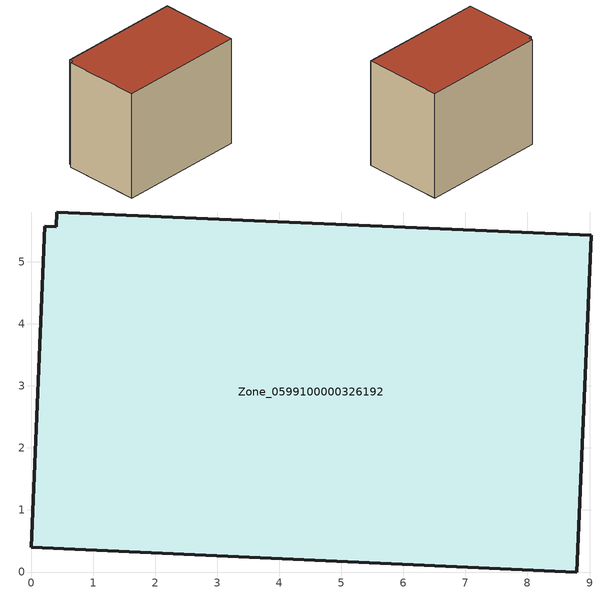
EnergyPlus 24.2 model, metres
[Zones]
Zone_0599100000326192
 floor ground (C_G): 0.41,5.8 9.03,5.43 8.79,0 0,0.4 0.22,5.57 0.41,5.57 z1.42
 wall outside (C_F): 8.79,0 9.03,5.43 0.41,5.8 0.41,5.57 0.22,5.57 0,0.4 8.79,0 z1.42:8.97
 roof outside (C_R): 9.03,5.43 0.41,5.8 0.41,5.57 0.22,5.57 0,0.4 8.79,0 z8.97
[BUILDING]
Pand.0599100000326192: North Axis=0; Terrain=City; Loads Convergence Tolerance Value=0.04; Temperature Convergence Tolerance Value=0.4; Solar Distribution=FullExterior; Maximum Number of Warmup Days=25; Minimum Number of Warmup Days=1
[Site:Location]
Rotterdam.The.Hague.AP_ZH_NLD Design_Conditions: Latitude=51.96; Longitude=4.45; Time Zone=1; Elevation=-4.5
[SITE:GROUNDTEMPERATURE:BUILDINGSURFACE]
18, 18, 18, 18, 18, 18, 18, 18, 18, 18, 18, 18
[MATERIAL] Thermal Absorptance=0.9; Solar Absorptance=0.7; Visible Absorptance=0.7
Name | Roughness | Thickness | Conductivity | Density | Specific Heat
G.TI.1992-2005 | MediumSmooth | 0.15 | 0.06 | 540 | 1210
F.TI.1992-2005 | Rough | 0.3 | 0.12 | 1920 | 840
R.TI.1992-2005 | MediumRough | 0.2 | 0.08 | 1500 | 1000
[CONSTRUCTION]
C_G: G.TI.1992-2005
C_F: F.TI.1992-2005
C_R: R.TI.1992-2005
[ZONE]
Zone_0599100000326192: Type=1; Multiplier=1; Ceiling Height=Autocalculate; Volume=Autocalculate; Floor Area=autocalculate; Part of Total Floor Area=Yes
[ZONEINFILTRATION:DESIGNFLOWRATE]
Infil_Zone_0599100000326192: Zone or ZoneList or Space or SpaceList=Zone_0599100000326192; Schedule=AlwaysOn; Design Flow Rate Calculation Method=Flow/Area; Flow Rate per Floor Area=0.0015; Constant Term Coefficient=1; Temperature Term Coefficient=0; Velocity Term Coefficient=0; Velocity Squared Term Coefficient=0
[HVACTEMPLATE:ZONE:IDEALLOADSAIRSYSTEM]
Zone_0599100000326192: Maximum Heating Supply Air Temperature=50; Minimum Cooling Supply Air Temperature=13; Maximum Heating Supply Air Humidity Ratio=0.0156; Minimum Cooling Supply Air Humidity Ratio=0.0077; Heating Limit=NoLimit; Cooling Limit=NoLimit; Dehumidification Control Type=ConstantSensibleHeatRatio; Cooling Sensible Heat Ratio=0.7; Dehumidification Setpoint=60; Humidification Control Type=None; Humidification Setpoint=30; Outdoor Air Method=None; Outdoor Air Flow Rate per Person=0.00944; Outdoor Air Flow Rate per Zone Floor Area=0; Outdoor Air Flow Rate per Zone=0; Demand Controlled Ventilation Type=None; Outdoor Air Economizer Type=NoEconomizer; Heat Recovery Type=None; Sensible Heat Recovery Effectiveness=0.7; Latent Heat Recovery Effectiveness=0.65
[ZONECONTROL:THERMOSTAT]
ThermostatControl_Zone_0599100000326192: Zone or ZoneList=Zone_0599100000326192; Control Type Schedule=DualSetpointControlType; Control 1=Thermostat_Zone_0599100000326192; Temperature Difference Between Cutout And Setpoint=0
[THERMOSTATSETPOINT:DUALSETPOINT]
Thermostat_Zone_0599100000326192: Heating Setpoint Temperature Schedule=HeatingSetpoint_Zone_0599100000326192; Cooling Setpoint Temperature Schedule=CoolingSetpoint_Zone_0599100000326192
[SCHEDULE:COMPACT]
HeatingSetpoint_Zone_0599100000326192: Through: 12/31, For: AllDays, Until: 24:00, 21
CoolingSetpoint_Zone_0599100000326192: Through: 12/31, For: AllDays, Until: 24:00, 24
DualSetpointControlType: Through: 12/31, For: AllDays, Until: 24:00, 4
AlwaysOn: Through: 12/31, For: AllDays, Until: 24:00, 1
